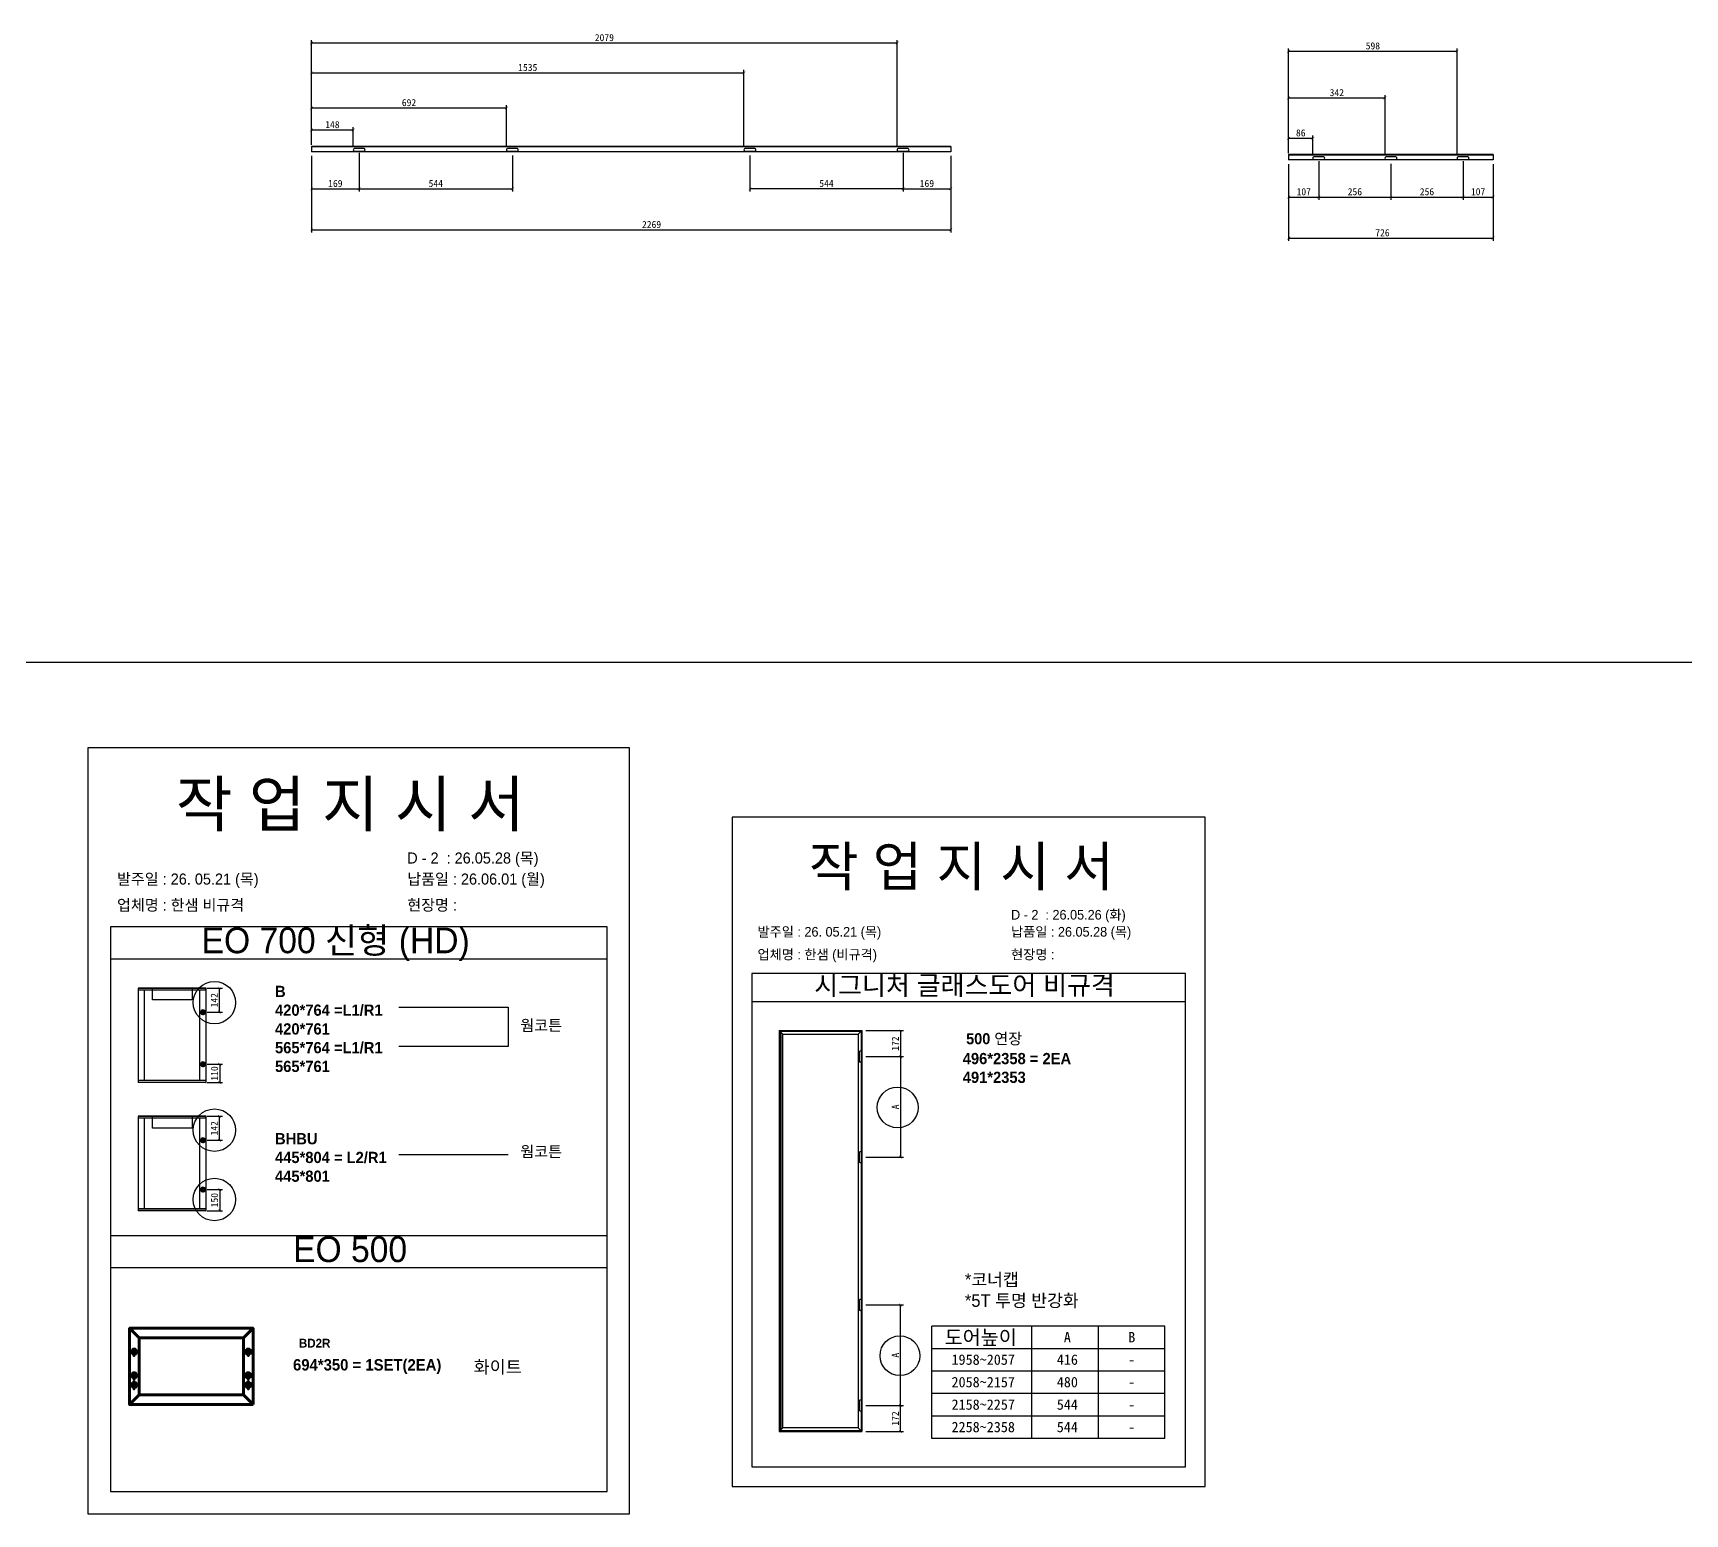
# Model space of a CAD drawing. Header units: millimetres. Extents: x -44117 to 256353, y -2095463 to 65325.
# Drawn here: x 112971 to 118836, y -961391 to -956133 of the extents above; entities that cross this region are included whole.
import ezdxf
from ezdxf.enums import TextEntityAlignment as Align

# ---------------------------------------------------------------- set-up
doc = ezdxf.new("R2010")
doc.units = ezdxf.units.MM
doc.header["$LTSCALE"] = 10
doc.layers.add('Layer1', color=7, linetype='Continuous', lineweight=70)
doc.styles.add('MtX_Gulim', font='')
doc.styles.get('MtX_Gulim').set_extended_font_data('Gulim', bold=True)
doc.dimstyles.new('ISO-25', dxfattribs={"dimtxt": 2.5, "dimasz": 2.5, "dimexe": 1, "dimexo": 1, "dimtad": 1, "dimtxsty": 'Standard', "dimblk": 'ARCHTICK', "dimcen": 2.5, "dimadec": 0, "dimazin": 0, "dimtfac": 1, "dimtmove": 0, "dimatfit": 3, "dimfxl": 0, "dimarcsym": 0})

# ---------------------------------------------------------------- blocks, each defined once
blk = doc.blocks.new('_ArchTick')
at = {"color": 0, "linetype": 'ByBlock', "const_width": 0.15}
blk.add_lwpolyline([(-0.5, -0.5), (0.5, 0.5)], dxfattribs=at)
blk = doc.blocks.new('*D6461')
at = {"color": 0, "lineweight": -2}
for p, q in [((113960, -956569.3), (113960, -956841.4)), ((116229, -956569.3), (116229, -956841.4)), ((113960, -956831.4), (116229, -956831.4))]:
    blk.add_line(p, q, dxfattribs=at)
at = {"layer": 'Defpoints', "color": 0}
for p in [(113960, -956554.3), (116229, -956554.3), (116229, -956831.4)]:
    blk.add_point(p, dxfattribs=at)
at = {"color": 0, "lineweight": -2, "xscale": 10, "yscale": 10, "zscale": 10, "rotation": 180}
blk.add_blockref('_ArchTick', (113960, -956831.4), dxfattribs=at)
at = {"color": 0, "lineweight": -2, "xscale": 10, "yscale": 10, "zscale": 10}
blk.add_blockref('_ArchTick', (116229, -956831.4), dxfattribs=at)
at = {"color": 0, "insert": (115167, -956812.7), "char_height": 25, "attachment_point": 5}
blk.add_mtext('2269', dxfattribs=at)
blk = doc.blocks.new('*D6462')
at = {"color": 0, "lineweight": -2}
for p, q in [((113960, -956569.3), (113960, -956695.9)), ((114129, -956557.9), (114129, -956695.9)), ((113960, -956685.9), (114129, -956685.9))]:
    blk.add_line(p, q, dxfattribs=at)
at = {"layer": 'Defpoints', "color": 0}
for p in [(114129, -956542.9), (113960, -956554.3), (114129, -956685.9)]:
    blk.add_point(p, dxfattribs=at)
at = {"color": 0, "lineweight": -2, "xscale": 10, "yscale": 10, "zscale": 10, "rotation": 180}
blk.add_blockref('_ArchTick', (113960, -956685.9), dxfattribs=at)
at = {"color": 0, "lineweight": -2, "xscale": 10, "yscale": 10, "zscale": 10}
blk.add_blockref('_ArchTick', (114129, -956685.9), dxfattribs=at)
at = {"color": 0, "insert": (114044.5, -956667.1), "char_height": 25, "attachment_point": 5}
blk.add_mtext('169', dxfattribs=at)
blk = doc.blocks.new('*D6463')
at = {"color": 0, "lineweight": -2}
for p, q in [((116060, -956557.9), (116060, -956695.9)), ((116229, -956569.3), (116229, -956695.9)), ((116060, -956685.9), (116229, -956685.9))]:
    blk.add_line(p, q, dxfattribs=at)
at = {"layer": 'Defpoints', "color": 0}
for p in [(116060, -956542.9), (116229, -956554.3), (116229, -956685.9)]:
    blk.add_point(p, dxfattribs=at)
at = {"color": 0, "lineweight": -2, "xscale": 10, "yscale": 10, "zscale": 10, "rotation": 180}
blk.add_blockref('_ArchTick', (116060, -956685.9), dxfattribs=at)
at = {"color": 0, "lineweight": -2, "xscale": 10, "yscale": 10, "zscale": 10}
blk.add_blockref('_ArchTick', (116229, -956685.9), dxfattribs=at)
at = {"color": 0, "insert": (116144.5, -956667.1), "char_height": 25, "attachment_point": 5}
blk.add_mtext('169', dxfattribs=at)
blk = doc.blocks.new('*D6464')
at = {"color": 0, "lineweight": -2}
for p, q in [((114129, -956567.9), (114129, -956695.9)), ((114673, -956567.9), (114673, -956695.9)), ((114129, -956685.9), (114673, -956685.9))]:
    blk.add_line(p, q, dxfattribs=at)
at = {"layer": 'Defpoints', "color": 0}
for p in [(114129, -956552.9), (114673, -956552.9), (114673, -956685.9)]:
    blk.add_point(p, dxfattribs=at)
at = {"color": 0, "lineweight": -2, "xscale": 10, "yscale": 10, "zscale": 10, "rotation": 180}
blk.add_blockref('_ArchTick', (114129, -956685.9), dxfattribs=at)
at = {"color": 0, "lineweight": -2, "xscale": 10, "yscale": 10, "zscale": 10}
blk.add_blockref('_ArchTick', (114673, -956685.9), dxfattribs=at)
at = {"color": 0, "insert": (114401, -956667.1), "char_height": 25, "attachment_point": 5}
blk.add_mtext('544', dxfattribs=at)
blk = doc.blocks.new('*D6465')
at = {"color": 0, "lineweight": -2}
for p, q in [((115516, -956567.9), (115516, -956695.9)), ((116060, -956567.9), (116060, -956695.9)), ((116060, -956685.9), (115516, -956685.9))]:
    blk.add_line(p, q, dxfattribs=at)
at = {"layer": 'Defpoints', "color": 0}
for p in [(115516, -956552.9), (116060, -956552.9), (115516, -956685.9)]:
    blk.add_point(p, dxfattribs=at)
at = {"color": 0, "lineweight": -2, "xscale": 10, "yscale": 10, "zscale": 10, "rotation": 180}
blk.add_blockref('_ArchTick', (115516, -956685.9), dxfattribs=at)
at = {"color": 0, "lineweight": -2, "xscale": 10, "yscale": 10, "zscale": 10}
blk.add_blockref('_ArchTick', (116060, -956685.9), dxfattribs=at)
at = {"color": 0, "insert": (115788, -956667.1), "char_height": 25, "attachment_point": 5}
blk.add_mtext('544', dxfattribs=at)
blk = doc.blocks.new('*D6466')
at = {"color": 0, "lineweight": -2}
for p, q in [((113960, -956521.7), (113960, -956467)), ((113960, -956477), (114108, -956477)), ((114108, -956532.9), (114108, -956467))]:
    blk.add_line(p, q, dxfattribs=at)
at = {"layer": 'Defpoints', "color": 0}
for p in [(114108, -956477), (113960, -956536.7), (114108, -956547.9)]:
    blk.add_point(p, dxfattribs=at)
at = {"color": 0, "lineweight": -2, "xscale": 10, "yscale": 10, "zscale": 10, "rotation": 180}
blk.add_blockref('_ArchTick', (113960, -956477), dxfattribs=at)
at = {"color": 0, "lineweight": -2, "xscale": 10, "yscale": 10, "zscale": 10}
blk.add_blockref('_ArchTick', (114108, -956477), dxfattribs=at)
at = {"color": 0, "insert": (114034, -956458.2), "char_height": 25, "attachment_point": 5}
blk.add_mtext('148', dxfattribs=at)
blk = doc.blocks.new('*D6467')
at = {"color": 0, "lineweight": -2}
for p, q in [((113960, -956521.7), (113960, -956388.8)), ((113960, -956398.8), (114652, -956398.8)), ((114652, -956532.9), (114652, -956388.8))]:
    blk.add_line(p, q, dxfattribs=at)
at = {"layer": 'Defpoints', "color": 0}
for p in [(114652, -956398.8), (113960, -956536.7), (114652, -956547.9)]:
    blk.add_point(p, dxfattribs=at)
at = {"color": 0, "lineweight": -2, "xscale": 10, "yscale": 10, "zscale": 10, "rotation": 180}
blk.add_blockref('_ArchTick', (113960, -956398.8), dxfattribs=at)
at = {"color": 0, "lineweight": -2, "xscale": 10, "yscale": 10, "zscale": 10}
blk.add_blockref('_ArchTick', (114652, -956398.8), dxfattribs=at)
at = {"color": 0, "insert": (114306, -956380), "char_height": 25, "attachment_point": 5}
blk.add_mtext('692', dxfattribs=at)
blk = doc.blocks.new('*D6468')
at = {"color": 0, "lineweight": -2}
for p, q in [((113960, -956529.8), (113960, -956264)), ((113960, -956274), (115495, -956274)), ((115495, -956532.9), (115495, -956264))]:
    blk.add_line(p, q, dxfattribs=at)
at = {"layer": 'Defpoints', "color": 0}
for p in [(115495, -956274), (113960, -956544.8), (115495, -956547.9)]:
    blk.add_point(p, dxfattribs=at)
at = {"color": 0, "lineweight": -2, "xscale": 10, "yscale": 10, "zscale": 10, "rotation": 180}
blk.add_blockref('_ArchTick', (113960, -956274), dxfattribs=at)
at = {"color": 0, "lineweight": -2, "xscale": 10, "yscale": 10, "zscale": 10}
blk.add_blockref('_ArchTick', (115495, -956274), dxfattribs=at)
at = {"color": 0, "insert": (114727.5, -956255.2), "char_height": 25, "attachment_point": 5}
blk.add_mtext('1535', dxfattribs=at)
blk = doc.blocks.new('*D6469')
at = {"color": 0, "lineweight": -2}
for p, q in [((113960, -956529.8), (113960, -956158)), ((113960, -956168), (116039, -956168)), ((116039, -956532.9), (116039, -956158))]:
    blk.add_line(p, q, dxfattribs=at)
at = {"layer": 'Defpoints', "color": 0}
for p in [(116039, -956168), (113960, -956544.8), (116039, -956547.9)]:
    blk.add_point(p, dxfattribs=at)
at = {"color": 0, "lineweight": -2, "xscale": 10, "yscale": 10, "zscale": 10, "rotation": 180}
blk.add_blockref('_ArchTick', (113960, -956168), dxfattribs=at)
at = {"color": 0, "lineweight": -2, "xscale": 10, "yscale": 10, "zscale": 10}
blk.add_blockref('_ArchTick', (116039, -956168), dxfattribs=at)
at = {"color": 0, "insert": (114999.5, -956149.3), "char_height": 25, "attachment_point": 5}
blk.add_mtext('2079', dxfattribs=at)
blk = doc.blocks.new('*D6470')
at = {"color": 0, "lineweight": -2}
for p, q in [((117428.8, -956598.7), (117428.8, -956870.8)), ((118154.8, -956598.7), (118154.8, -956870.8)), ((117428.8, -956860.8), (118154.8, -956860.8))]:
    blk.add_line(p, q, dxfattribs=at)
at = {"layer": 'Defpoints', "color": 0}
for p in [(117428.8, -956583.7), (118154.8, -956583.7), (118154.8, -956860.8)]:
    blk.add_point(p, dxfattribs=at)
at = {"color": 0, "lineweight": -2, "xscale": 10, "yscale": 10, "zscale": 10, "rotation": 180}
blk.add_blockref('_ArchTick', (117428.8, -956860.8), dxfattribs=at)
at = {"color": 0, "lineweight": -2, "xscale": 10, "yscale": 10, "zscale": 10}
blk.add_blockref('_ArchTick', (118154.8, -956860.8), dxfattribs=at)
at = {"color": 0, "insert": (117761.8, -956842.1), "char_height": 25, "attachment_point": 5}
blk.add_mtext('726', dxfattribs=at)
blk = doc.blocks.new('*D6471')
at = {"color": 0, "lineweight": -2}
for p, q in [((117428.8, -956598.7), (117428.8, -956725.3)), ((117535.8, -956587.3), (117535.8, -956725.3)), ((117428.8, -956715.3), (117535.8, -956715.3))]:
    blk.add_line(p, q, dxfattribs=at)
at = {"layer": 'Defpoints', "color": 0}
for p in [(117428.8, -956583.7), (117535.8, -956572.3), (117535.8, -956715.3)]:
    blk.add_point(p, dxfattribs=at)
at = {"color": 0, "lineweight": -2, "xscale": 10, "yscale": 10, "zscale": 10, "rotation": 180}
blk.add_blockref('_ArchTick', (117428.8, -956715.3), dxfattribs=at)
at = {"color": 0, "lineweight": -2, "xscale": 10, "yscale": 10, "zscale": 10}
blk.add_blockref('_ArchTick', (117535.8, -956715.3), dxfattribs=at)
at = {"color": 0, "insert": (117482.3, -956696.5), "char_height": 25, "attachment_point": 5}
blk.add_mtext('107', dxfattribs=at)
blk = doc.blocks.new('*D6472')
at = {"color": 0, "lineweight": -2}
for p, q in [((118047.8, -956587.3), (118047.8, -956725.3)), ((118154.8, -956598.7), (118154.8, -956725.3)), ((118047.8, -956715.3), (118154.8, -956715.3))]:
    blk.add_line(p, q, dxfattribs=at)
at = {"layer": 'Defpoints', "color": 0}
for p in [(118047.8, -956572.3), (118154.8, -956583.7), (118154.8, -956715.3)]:
    blk.add_point(p, dxfattribs=at)
at = {"color": 0, "lineweight": -2, "xscale": 10, "yscale": 10, "zscale": 10, "rotation": 180}
blk.add_blockref('_ArchTick', (118047.8, -956715.3), dxfattribs=at)
at = {"color": 0, "lineweight": -2, "xscale": 10, "yscale": 10, "zscale": 10}
blk.add_blockref('_ArchTick', (118154.8, -956715.3), dxfattribs=at)
at = {"color": 0, "insert": (118101.3, -956696.5), "char_height": 25, "attachment_point": 5}
blk.add_mtext('107', dxfattribs=at)
blk = doc.blocks.new('*D6473')
at = {"color": 0, "lineweight": -2}
for p, q in [((117428.8, -956551.1), (117428.8, -956496.3)), ((117428.8, -956506.3), (117514.8, -956506.3)), ((117514.8, -956562.3), (117514.8, -956496.3))]:
    blk.add_line(p, q, dxfattribs=at)
at = {"layer": 'Defpoints', "color": 0}
for p in [(117514.8, -956506.3), (117428.8, -956566.1), (117514.8, -956577.3)]:
    blk.add_point(p, dxfattribs=at)
at = {"color": 0, "lineweight": -2, "xscale": 10, "yscale": 10, "zscale": 10, "rotation": 180}
blk.add_blockref('_ArchTick', (117428.8, -956506.3), dxfattribs=at)
at = {"color": 0, "lineweight": -2, "xscale": 10, "yscale": 10, "zscale": 10}
blk.add_blockref('_ArchTick', (117514.8, -956506.3), dxfattribs=at)
at = {"color": 0, "insert": (117471.8, -956487.6), "char_height": 25, "attachment_point": 5}
blk.add_mtext('86', dxfattribs=at)
blk = doc.blocks.new('*D6474')
at = {"color": 0, "lineweight": -2}
for p, q in [((117428.8, -956559.2), (117428.8, -956187.4)), ((118026.8, -956562.3), (118026.8, -956187.4)), ((117428.8, -956197.4), (118026.8, -956197.4))]:
    blk.add_line(p, q, dxfattribs=at)
at = {"layer": 'Defpoints', "color": 0}
for p in [(118026.8, -956197.4), (117428.8, -956574.2), (118026.8, -956577.3)]:
    blk.add_point(p, dxfattribs=at)
at = {"color": 0, "lineweight": -2, "xscale": 10, "yscale": 10, "zscale": 10, "rotation": 180}
blk.add_blockref('_ArchTick', (117428.8, -956197.4), dxfattribs=at)
at = {"color": 0, "lineweight": -2, "xscale": 10, "yscale": 10, "zscale": 10}
blk.add_blockref('_ArchTick', (118026.8, -956197.4), dxfattribs=at)
at = {"color": 0, "insert": (117727.8, -956178.7), "char_height": 25, "attachment_point": 5}
blk.add_mtext('598', dxfattribs=at)
blk = doc.blocks.new('*D6475')
at = {"color": 0, "lineweight": -2}
for p, q in [((117428.8, -956559.2), (117428.8, -956353.4)), ((117428.8, -956363.4), (117770.8, -956363.4)), ((117770.8, -956562.3), (117770.8, -956353.4))]:
    blk.add_line(p, q, dxfattribs=at)
at = {"layer": 'Defpoints', "color": 0}
for p in [(117770.8, -956363.4), (117428.8, -956574.2), (117770.8, -956577.3)]:
    blk.add_point(p, dxfattribs=at)
at = {"color": 0, "lineweight": -2, "xscale": 10, "yscale": 10, "zscale": 10, "rotation": 180}
blk.add_blockref('_ArchTick', (117428.8, -956363.4), dxfattribs=at)
at = {"color": 0, "lineweight": -2, "xscale": 10, "yscale": 10, "zscale": 10}
blk.add_blockref('_ArchTick', (117770.8, -956363.4), dxfattribs=at)
at = {"color": 0, "insert": (117599.8, -956344.6), "char_height": 25, "attachment_point": 5}
blk.add_mtext('342', dxfattribs=at)
blk = doc.blocks.new('*D6476')
at = {"color": 0, "lineweight": -2}
for p, q in [((117535.8, -956597.3), (117535.8, -956725.3)), ((117791.8, -956597.3), (117791.8, -956725.3)), ((117535.8, -956715.3), (117791.8, -956715.3))]:
    blk.add_line(p, q, dxfattribs=at)
at = {"layer": 'Defpoints', "color": 0}
for p in [(117535.8, -956582.3), (117791.8, -956582.3), (117791.8, -956715.3)]:
    blk.add_point(p, dxfattribs=at)
at = {"color": 0, "lineweight": -2, "xscale": 10, "yscale": 10, "zscale": 10, "rotation": 180}
blk.add_blockref('_ArchTick', (117535.8, -956715.3), dxfattribs=at)
at = {"color": 0, "lineweight": -2, "xscale": 10, "yscale": 10, "zscale": 10}
blk.add_blockref('_ArchTick', (117791.8, -956715.3), dxfattribs=at)
at = {"color": 0, "insert": (117663.8, -956696.5), "char_height": 25, "attachment_point": 5}
blk.add_mtext('256', dxfattribs=at)
blk = doc.blocks.new('*D6477')
at = {"color": 0, "lineweight": -2}
for p, q in [((117791.8, -956597.3), (117791.8, -956725.3)), ((118047.8, -956597.3), (118047.8, -956725.3)), ((117791.8, -956715.3), (118047.8, -956715.3))]:
    blk.add_line(p, q, dxfattribs=at)
at = {"layer": 'Defpoints', "color": 0}
for p in [(117791.8, -956582.3), (118047.8, -956582.3), (118047.8, -956715.3)]:
    blk.add_point(p, dxfattribs=at)
at = {"color": 0, "lineweight": -2, "xscale": 10, "yscale": 10, "zscale": 10, "rotation": 180}
blk.add_blockref('_ArchTick', (117791.8, -956715.3), dxfattribs=at)
at = {"color": 0, "lineweight": -2, "xscale": 10, "yscale": 10, "zscale": 10}
blk.add_blockref('_ArchTick', (118047.8, -956715.3), dxfattribs=at)
at = {"color": 0, "insert": (117919.8, -956696.5), "char_height": 25, "attachment_point": 5}
blk.add_mtext('256', dxfattribs=at)
blk = doc.blocks.new('*D6541')
at = {"color": 0, "lineweight": -2}
for p, q in [((113590, -959524.3), (113643.4, -959524.3)), ((113633.4, -959609.4), (113633.4, -959524.3)), ((113590, -959609.4), (113643.4, -959609.4))]:
    blk.add_line(p, q, dxfattribs=at)
at = {"layer": 'Defpoints', "color": 0}
for p in [(113575, -959524.3), (113633.4, -959524.3), (113575, -959609.4)]:
    blk.add_point(p, dxfattribs=at)
at = {"color": 0, "lineweight": -2, "xscale": 10, "yscale": 10, "zscale": 10}
for p, rotation in [((113633.4, -959524.3), 90), ((113633.4, -959609.4), 270)]:
    blk.add_blockref('_ArchTick', p, dxfattribs=dict(at, rotation=rotation))
at = {"color": 0, "insert": (113614.6, -959566.9), "char_height": 25, "attachment_point": 5, "rotation": 90}
blk.add_mtext('142', dxfattribs=at)
blk = doc.blocks.new('*D6542')
at = {"color": 0, "lineweight": -2}
for p, q in [((113590, -959794.1), (113644.3, -959794.1)), ((113634.3, -959794.1), (113634.3, -959859.6)), ((113590, -959859.6), (113644.3, -959859.6))]:
    blk.add_line(p, q, dxfattribs=at)
at = {"layer": 'Defpoints', "color": 0}
for p in [(113575, -959794.1), (113575, -959859.6), (113634.3, -959859.6)]:
    blk.add_point(p, dxfattribs=at)
at = {"color": 0, "lineweight": -2, "xscale": 10, "yscale": 10, "zscale": 10}
for p, rotation in [((113634.3, -959794.1), 90), ((113634.3, -959859.6), 270)]:
    blk.add_blockref('_ArchTick', p, dxfattribs=dict(at, rotation=rotation))
at = {"color": 0, "insert": (113615.6, -959826.9), "char_height": 25, "attachment_point": 5, "rotation": 90}
blk.add_mtext('110', dxfattribs=at)
blk = doc.blocks.new('*D6543')
at = {"color": 0, "lineweight": -2}
for p, q in [((113590, -959979), (113643.4, -959979)), ((113633.4, -960064.2), (113633.4, -959979)), ((113590, -960064.2), (113643.4, -960064.2))]:
    blk.add_line(p, q, dxfattribs=at)
at = {"layer": 'Defpoints', "color": 0}
for p in [(113575, -959979), (113633.4, -959979), (113575, -960064.2)]:
    blk.add_point(p, dxfattribs=at)
at = {"color": 0, "lineweight": -2, "xscale": 10, "yscale": 10, "zscale": 10}
for p, rotation in [((113633.4, -959979), 90), ((113633.4, -960064.2), 270)]:
    blk.add_blockref('_ArchTick', p, dxfattribs=dict(at, rotation=rotation))
at = {"color": 0, "insert": (113614.6, -960021.6), "char_height": 25, "attachment_point": 5, "rotation": 90}
blk.add_mtext('142', dxfattribs=at)
blk = doc.blocks.new('*D6544')
at = {"color": 0, "lineweight": -2}
for p, q in [((113590, -960239.3), (113644.3, -960239.3)), ((113634.3, -960239.3), (113634.3, -960314.4)), ((113590, -960314.4), (113644.3, -960314.4))]:
    blk.add_line(p, q, dxfattribs=at)
at = {"layer": 'Defpoints', "color": 0}
for p in [(113575, -960239.3), (113575, -960314.4), (113634.3, -960314.4)]:
    blk.add_point(p, dxfattribs=at)
at = {"color": 0, "lineweight": -2, "xscale": 10, "yscale": 10, "zscale": 10}
for p, rotation in [((113634.3, -960239.3), 90), ((113634.3, -960314.4), 270)]:
    blk.add_blockref('_ArchTick', p, dxfattribs=dict(at, rotation=rotation))
at = {"color": 0, "insert": (113615.6, -960276.8), "char_height": 25, "attachment_point": 5, "rotation": 90}
blk.add_mtext('150', dxfattribs=at)
blk = doc.blocks.new('*D6545')
at = {"color": 0, "lineweight": -2}
for p, q in [((115928, -959767.2), (116061.1, -959767.2)), ((116051.1, -959767.2), (116051.1, -960124.1)), ((115928, -960124.1), (116061.1, -960124.1))]:
    blk.add_line(p, q, dxfattribs=at)
at = {"layer": 'Defpoints', "color": 0}
for p in [(115913, -959767.2), (115913, -960124.1), (116051.1, -960124.1)]:
    blk.add_point(p, dxfattribs=at)
at = {"color": 0, "lineweight": -2, "xscale": 10, "yscale": 10, "zscale": 10}
for p, rotation in [((116051.1, -959767.2), 90), ((116051.1, -960124.1), 270)]:
    blk.add_blockref('_ArchTick', p, dxfattribs=dict(at, rotation=rotation))
at = {"color": 0, "insert": (116032.4, -959945.6), "char_height": 25, "attachment_point": 5, "rotation": 90}
blk.add_mtext('A', dxfattribs=at)
blk = doc.blocks.new('*D6546')
at = {"color": 0, "lineweight": -2}
for p, q in [((115928, -959674.7), (116061.1, -959674.7)), ((116051.1, -959674.7), (116051.1, -959767.2)), ((115928, -959767.2), (116061.1, -959767.2))]:
    blk.add_line(p, q, dxfattribs=at)
at = {"layer": 'Defpoints', "color": 0}
for p in [(115913, -959674.7), (115913, -959767.2), (116051.1, -959767.2)]:
    blk.add_point(p, dxfattribs=at)
at = {"color": 0, "lineweight": -2, "xscale": 10, "yscale": 10, "zscale": 10}
for p, rotation in [((116051.1, -959674.7), 90), ((116051.1, -959767.2), 270)]:
    blk.add_blockref('_ArchTick', p, dxfattribs=dict(at, rotation=rotation))
at = {"color": 0, "insert": (116032.4, -959721), "char_height": 25, "attachment_point": 5, "rotation": 90}
blk.add_mtext('172', dxfattribs=at)
blk = doc.blocks.new('*D6547')
at = {"color": 0, "lineweight": -2}
for p, q in [((115928, -960648.9), (116061.1, -960648.9)), ((116051.1, -961005.7), (116051.1, -960648.9)), ((115928, -961005.7), (116061.1, -961005.7))]:
    blk.add_line(p, q, dxfattribs=at)
at = {"layer": 'Defpoints', "color": 0}
for p in [(115913, -960648.9), (116051.1, -960648.9), (115913, -961005.7)]:
    blk.add_point(p, dxfattribs=at)
at = {"color": 0, "lineweight": -2, "xscale": 10, "yscale": 10, "zscale": 10}
for p, rotation in [((116051.1, -960648.9), 90), ((116051.1, -961005.7), 270)]:
    blk.add_blockref('_ArchTick', p, dxfattribs=dict(at, rotation=rotation))
at = {"color": 0, "insert": (116032.4, -960827.3), "char_height": 25, "attachment_point": 5, "rotation": 90}
blk.add_mtext('A', dxfattribs=at)
blk = doc.blocks.new('*D6548')
at = {"color": 0, "lineweight": -2}
for p, q in [((115928, -961005.7), (116061.1, -961005.7)), ((116051.1, -961098.2), (116051.1, -961005.7)), ((115928, -961098.2), (116061.1, -961098.2))]:
    blk.add_line(p, q, dxfattribs=at)
at = {"layer": 'Defpoints', "color": 0}
for p in [(115913, -961005.7), (116051.1, -961005.7), (115913, -961098.2)]:
    blk.add_point(p, dxfattribs=at)
at = {"color": 0, "lineweight": -2, "xscale": 10, "yscale": 10, "zscale": 10}
for p, rotation in [((116051.1, -961005.7), 90), ((116051.1, -961098.2), 270)]:
    blk.add_blockref('_ArchTick', p, dxfattribs=dict(at, rotation=rotation))
at = {"color": 0, "insert": (116032.4, -961052), "char_height": 25, "attachment_point": 5, "rotation": 90}
blk.add_mtext('172', dxfattribs=at)

msp = doc.modelspace()

# ---------------------------------------------------------------- linework, layer by layer
at = {"linetype": 'Continuous'}
for p, q in [((116229.04849, -956535.31007), (113960.0437, -956535.31007)), ((116229.04849, -956536.71007), (113960.0437, -956536.71007)), ((116229.04849, -956554.31007), (113960.0437, -956554.31007)), ((118154.7705, -956564.6788), (117428.7657, -956564.6788)), ((118154.7705, -956566.0788), (117428.7657, -956566.0788)), ((118154.7705, -956583.6788), (117428.7657, -956583.6788)), ((115632.87882, -961085.74218), (115632.87882, -959687.17337)), ((115632.87882, -959687.17337), (115900.52238, -959687.17337)), ((115900.52238, -959687.17337), (115900.52238, -961085.74218)), ((115900.52238, -961085.74218), (115632.87882, -961085.74218))]:
    msp.add_line(p, q, dxfattribs=at)
for p, q in [((113960.0437, -956535.31007), (113960.0437, -956554.31007)), ((116229.04849, -956535.31007), (116229.04849, -956554.31007)), ((117428.7657, -956564.6788), (117428.7657, -956583.6788)), ((118154.7705, -956564.6788), (118154.7705, -956583.6788)), ((115009.02604, -959306.58069), (113246.10243, -959306.58069)), ((115009.02604, -959421.05625), (113246.10243, -959421.05625)), ((117062.88983, -959472.38627), (115522.88983, -959472.38627)), ((113343.98097, -959524.5159), (113343.98097, -959859.38073)), ((113585.41871, -959524.94953), (113343.98097, -959524.94953)), ((113585.41871, -959531.50229), (113343.98097, -959531.50229)), ((113585.1778, -959524.27499), (113344.22188, -959524.27499)), ((113365.42196, -959531.02047), (113365.42196, -959852.39435)), ((113563.73682, -959852.39435), (113563.73682, -959531.50229)), ((113584.21416, -959531.50229), (113584.21416, -959524.27499)), ((113585.41871, -959859.38073), (113585.41871, -959524.5159)), ((117062.88983, -959572.38627), (115522.88983, -959572.38627)), ((115620.41503, -959674.70958), (115620.41503, -961098.20597)), ((115620.41503, -959674.70958), (115912.98618, -959674.70958)), ((115620.41503, -959674.70958), (115632.87882, -959687.17337)), ((115620.41503, -959674.70958), (115626.31893, -959674.70958)), ((115626.31893, -959674.70958), (115626.31893, -961098.20597)), ((115900.52238, -959687.17337), (115912.98618, -959674.70958)), ((115912.98618, -959674.70958), (115912.98618, -961098.20597)), ((113585.41871, -959852.39435), (113343.98097, -959852.39435)), ((113585.41871, -959858.9471), (113343.98097, -959858.9471)), ((113585.1778, -959859.62165), (113344.22188, -959859.62165)), ((113345.18552, -959859.62165), (113345.18552, -959852.39435)), ((113584.21416, -959852.39435), (113584.21416, -959859.62165)), ((113343.98097, -959979.24762), (113343.98097, -960314.11246)), ((113585.41871, -959979.68126), (113343.98097, -959979.68126)), ((113585.41871, -959986.23401), (113343.98097, -959986.23401)), ((113585.1778, -959979.00671), (113344.22188, -959979.00671)), ((113365.42196, -959985.75219), (113365.42196, -960307.12608)), ((113563.73682, -960307.12608), (113563.73682, -959986.23401)), ((113584.21416, -959986.23401), (113584.21416, -959979.00671)), ((113585.41871, -960314.11246), (113585.41871, -959979.24762)), ((113585.41871, -960307.12608), (113343.98097, -960307.12608)), ((113585.41871, -960313.67883), (113343.98097, -960313.67883)), ((113585.1778, -960314.35338), (113344.22188, -960314.35338)), ((113345.18552, -960314.35338), (113345.18552, -960307.12608)), ((113584.21416, -960307.12608), (113584.21416, -960314.35338)), ((115009.02604, -960403.13377), (113246.10243, -960403.13377)), ((115009.02604, -960517.60933), (113246.10243, -960517.60933)), ((116162.16553, -961123.19817), (116162.16553, -960724.42301)), ((116988.97815, -960724.42301), (116162.16553, -960724.42301)), ((116517.30999, -961123.19817), (116517.30999, -960724.42301)), ((116753.14407, -961123.19817), (116753.14407, -960724.42301)), ((116988.97815, -961123.19817), (116988.97815, -960724.42301)), ((116988.97815, -960804.17804), (116162.16553, -960804.17804)), ((116988.97815, -960883.93307), (116162.16553, -960883.93307)), ((116988.97815, -960963.68811), (116162.16553, -960963.68811)), ((116988.97815, -961043.44314), (116162.16553, -961043.44314)), ((115632.87882, -961085.74218), (115620.41503, -961098.20597)), ((115620.41503, -961098.20597), (115912.98618, -961098.20597)), ((115900.52238, -961085.74218), (115912.98618, -961098.20597)), ((116988.97815, -961123.19817), (116162.16553, -961123.19817))]:
    msp.add_line(p, q)
at = {"color": 1}
for p, q in [((104302.82932, -958366.99369), (196571.97618, -958366.99369)), ((104302.82932, -958366.99369), (196571.97618, -958366.99369)), ((104302.82932, -958366.99369), (196571.97618, -958366.99369)), ((104302.82932, -958366.99369), (196571.97618, -958366.99369)), ((104302.82932, -958366.99369), (196571.97618, -958366.99369)), ((104302.82932, -958366.99369), (196571.97618, -958366.99369)), ((104302.82932, -958366.99369), (196571.97618, -958366.99369)), ((104302.82932, -958366.99369), (196571.97618, -958366.99369)), ((104302.82932, -958366.99369), (196571.97618, -958366.99369)), ((104302.82932, -958366.99369), (196571.97618, -958366.99369)), ((106514.67745, -958366.99369), (198783.82431, -958366.99369)), ((106514.67745, -958366.99369), (198783.82431, -958366.99369)), ((106514.67745, -958366.99369), (198783.82431, -958366.99369)), ((106514.67745, -958366.99369), (198783.82431, -958366.99369)), ((106514.67745, -958366.99369), (198783.82431, -958366.99369)), ((106514.67745, -958366.99369), (198783.82431, -958366.99369)), ((106514.67745, -958366.99369), (198783.82431, -958366.99369)), ((106514.67745, -958366.99369), (198783.82431, -958366.99369)), ((106514.67745, -958366.99369), (198783.82431, -958366.99369)), ((106514.67745, -958366.99369), (198783.82431, -958366.99369))]:
    msp.add_line(p, q, dxfattribs=at)
at = {"color": 2, "linetype": 'Continuous'}
for points in [[(114108.0439, -956547.91007), (114108.0439, -956547.91007, 0.4142135624), (114113.0439, -956552.91007), (114145.0439, -956552.91007, 0.4142135624), (114150.0439, -956547.91007), (114150.0439, -956547.91007, 0.4142135624), (114145.0439, -956542.91007), (114113.0439, -956542.91007, 0.4142135624)], [(114652.0439, -956547.91007), (114652.0439, -956547.91007, 0.4142135624), (114657.0439, -956552.91007), (114689.0439, -956552.91007, 0.4142135624), (114694.0439, -956547.91007), (114694.0439, -956547.91007, 0.4142135624), (114689.0439, -956542.91007), (114657.0439, -956542.91007, 0.4142135624)], [(115495.0439, -956547.91007), (115495.0439, -956547.91007, 0.4142135624), (115500.0439, -956552.91007), (115532.0439, -956552.91007, 0.4142135624), (115537.0439, -956547.91007), (115537.0439, -956547.91007, 0.4142135624), (115532.0439, -956542.91007), (115500.0439, -956542.91007, 0.4142135624)], [(116039.0439, -956547.91007), (116039.0439, -956547.91007, 0.4142135624), (116044.0439, -956552.91007), (116076.0439, -956552.91007, 0.4142135624), (116081.0439, -956547.91007), (116081.0439, -956547.91007, 0.4142135624), (116076.0439, -956542.91007), (116044.0439, -956542.91007, 0.4142135624)], [(117514.7659, -956577.2788), (117514.7659, -956577.2788, 0.4142135624), (117519.7659, -956582.2788), (117551.7659, -956582.2788, 0.4142135624), (117556.7659, -956577.2788), (117556.7659, -956577.2788, 0.4142135624), (117551.7659, -956572.2788), (117519.7659, -956572.2788, 0.4142135624)], [(117770.7659, -956577.2788), (117770.7659, -956577.2788, 0.4142135624), (117775.7659, -956582.2788), (117807.7659, -956582.2788, 0.4142135624), (117812.7659, -956577.2788), (117812.7659, -956577.2788, 0.4142135624), (117807.7659, -956572.2788), (117775.7659, -956572.2788, 0.4142135624)], [(118026.7659, -956577.2788), (118026.7659, -956577.2788, 0.4142135624), (118031.7659, -956582.2788), (118063.7659, -956582.2788, 0.4142135624), (118068.7659, -956577.2788), (118068.7659, -956577.2788, 0.4142135624), (118063.7659, -956572.2788), (118031.7659, -956572.2788, 0.4142135624)]]:
    msp.add_lwpolyline(points, format="xyb", close=True, dxfattribs=at)
for points in [[(113165.96954, -961390.98633), (115089.15893, -961390.98633), (115089.15893, -958671.04705), (113165.96954, -958671.04705)], [(115452.88983, -961293.21655), (117132.88983, -961293.21655), (117132.88983, -958917.21655), (115452.88983, -958917.21655)], [(115622.383, -959676.67755), (115911.01821, -959676.67755), (115911.01821, -961096.238), (115622.383, -961096.238)]]:
    msp.add_lwpolyline(points, close=True)
for points in [[(113246.10243, -959306.58069), (113246.10243, -961310.85344), (115009.02604, -961310.85344), (115009.02604, -959306.58069)], [(115522.88983, -959472.38627), (115522.88983, -961223.21655), (117062.88983, -961223.21655), (117062.88983, -959472.38627)], [(113536.14195, -959524.27499), (113536.14195, -959565.88197), (113395.30707, -959565.88197), (113395.30707, -959524.27499)], [(114270.13055, -959591.47053), (114657.51612, -959591.47053), (114657.51612, -959730.95471), (114270.13055, -959730.95471)], [(113536.14195, -959979.00671), (113536.14195, -960020.6137), (113395.30707, -960020.6137), (113395.30707, -959979.00671)], [(114270.13055, -960114.41201), (114657.51612, -960114.41201)]]:
    msp.add_lwpolyline(points)
at = {"linetype": 'Continuous'}
for points in [[(115908.38376, -959786.53418), (115908.38376, -959786.53418, 0.4142135624), (115912.98618, -959781.93177), (115912.98618, -959752.47632, 0.4142135624), (115908.38376, -959747.87391), (115908.38376, -959747.87391, 0.4142135624), (115903.78135, -959752.47632), (115903.78135, -959781.93177, 0.4142135624)], [(115908.38376, -960143.39227), (115908.38376, -960143.39227, 0.4142135624), (115912.98618, -960138.78985), (115912.98618, -960109.3344, 0.4142135624), (115908.38376, -960104.73199), (115908.38376, -960104.73199, 0.4142135624), (115903.78135, -960109.3344), (115903.78135, -960138.78985, 0.4142135624)], [(115908.38376, -960668.18356), (115908.38376, -960668.18356, 0.4142135624), (115912.98618, -960663.58115), (115912.98618, -960634.1257, 0.4142135624), (115908.38376, -960629.52329), (115908.38376, -960629.52329, 0.4142135624), (115903.78135, -960634.1257), (115903.78135, -960663.58115, 0.4142135624)], [(115908.38376, -961025.04164), (115908.38376, -961025.04164, 0.4142135624), (115912.98618, -961020.43923), (115912.98618, -960990.98378, 0.4142135624), (115908.38376, -960986.38137), (115908.38376, -960986.38137, 0.4142135624), (115903.78135, -960990.98378), (115903.78135, -961020.43923, 0.4142135624)]]:
    msp.add_lwpolyline(points, format="xyb", close=True, dxfattribs=at)
at = {"color": 1}
for centre, radius in [((113615.13002, -959575.48983), 75.33397), ((116040.63261, -959947.77865), 72.59818), ((113615.13002, -960028.44526), 75.33397), ((113615.13002, -960274.58911), 75.33397), ((116048.69907, -960829.03991), 70.58157)]:
    msp.add_circle(centre, radius, dxfattribs=at)
for centre, start, end in [((113585.1778, -959524.5159), 0, 90), ((113344.22188, -959859.38074), 180, 270), ((113585.1778, -959859.38074), 270, 0), ((113585.1778, -959979.24762), 0, 90), ((113344.22188, -960314.11247), 180, 270), ((113585.1778, -960314.11247), 270, 0)]:
    msp.add_arc(centre, 0.24091, start, end)
at = {"layer": 'Layer1'}
for p, q in [((113574.99923, -959600.55166), (113574.99923, -959618.30968)), ((113574.99923, -959802.99003), (113574.99923, -959785.23201)), ((113574.99923, -960055.28339), (113574.99923, -960073.04141)), ((113574.99923, -960248.20588), (113574.99923, -960230.44786)), ((113347.98833, -960765.49221), (113314.13805, -960731.64193)), ((113752.56588, -960731.64193), (113718.7156, -960765.49221)), ((113718.7156, -960765.49221), (113752.56588, -960731.64193)), ((113315.97377, -960815.14576), (113344.11426, -960815.14576)), ((113721.33056, -960815.14576), (113749.47106, -960815.14576)), ((113315.97377, -960898.9037), (113344.11426, -960898.9037)), ((113315.97377, -960932.88097), (113344.11426, -960932.88097)), ((113721.33056, -960898.9037), (113749.47106, -960898.9037)), ((113721.33056, -960932.88097), (113749.47106, -960932.88097)), ((113347.98833, -960968.59389), (113314.13805, -961002.44417)), ((113752.56588, -961002.44417), (113718.7156, -960968.59389))]:
    msp.add_line(p, q, dxfattribs=at)
for points in [[(113583.87823, -959609.43067), (113566.12022, -959609.43067)], [(113583.87823, -959794.11102), (113566.12022, -959794.11102)], [(113583.87823, -960064.1624), (113566.12022, -960064.1624)], [(113583.87823, -960239.32687), (113566.12022, -960239.32687)], [(113752.56588, -961002.44417), (113752.56588, -960731.64193), (113314.13805, -960731.64193), (113314.13805, -961002.44417)], [(113718.7156, -960968.59389), (113718.7156, -960765.49221), (113347.98833, -960765.49221), (113347.98833, -960968.59389)], [(113330.04401, -960801.07552), (113330.04401, -960829.21601)], [(113735.40081, -960801.07552), (113735.40081, -960829.21601)], [(113330.04401, -960884.83345), (113330.04401, -960912.97395)], [(113330.04401, -960918.81072), (113330.04401, -960946.95122)], [(113735.40081, -960884.83345), (113735.40081, -960912.97395)], [(113735.40081, -960918.81072), (113735.40081, -960946.95122)]]:
    msp.add_lwpolyline(points, close=True, dxfattribs=at)
for centre, radius in [((113574.99923, -959609.43067), 5.91934), ((113574.99923, -959794.11102), 5.91934), ((113574.99923, -960064.1624), 5.91934), ((113574.99923, -960239.32687), 5.91934), ((113330.04401, -960815.14576), 9.38017), ((113735.40081, -960815.14576), 9.38017), ((113330.04401, -960898.9037), 9.38017), ((113330.04401, -960932.88097), 9.38017), ((113735.40081, -960898.9037), 9.38017), ((113735.40081, -960932.88097), 9.38017)]:
    msp.add_circle(centre, radius, dxfattribs=at)

# ---------------------------------------------------------------- texts
at = {"linetype": 'Continuous', "style": 'MtX_Gulim'}
for s, height, p in [('웜코튼', 39.271262, (114701.17425, -959675.94529)), ('500 연장', 39.271262, (116283.83574, -959723.26578)), ('웜코튼', 39.271262, (114701.17425, -960124.18085)), ('도어높이', 51.111877, (116207.35988, -960789.5981)), ('BD2R', 31.421769, (113915.05964, -960800.32615))]:
    msp.add_text(s, height=height, dxfattribs=at).set_placement(p)
for s, height, p in [('A', 36.77626, (116643.13858, -960781.62533)), ('B', 36.77626, (116871.77552, -960781.62533)), ('1958~2057', 36.776263, (116344.47173, -960861.38037)), ('416', 36.776263, (116643.13858, -960861.38037)), ('-', 36.77626, (116871.77552, -960861.38037)), ('2058~2157', 36.776263, (116344.47173, -960941.1354)), ('480', 36.776263, (116643.13858, -960941.1354)), ('-', 36.77626, (116871.77552, -960941.1354)), ('2158~2257', 36.776263, (116344.47173, -961020.89043)), ('544', 36.776263, (116643.13858, -961020.89043)), ('-', 36.77626, (116871.77552, -961020.89043)), ('2258~2358', 36.776263, (116344.47173, -961100.64547)), ('544', 36.776263, (116643.13858, -961100.64547)), ('-', 36.77626, (116871.77552, -961100.64547))]:
    msp.add_text(s, height=height).set_placement(p, align=Align.CENTER)
at = {"attachment_point": 1}
for s, width, gutter_width, heights, insert, char_height in [('{\\fGulim|b0|i0|c129|p50;작 업 지 시 서}', 3786.0728481, 14.30944, [-178.40505], (113478.26642, -958790.28767), 160.2657825), ('{\\fGulim|b0|i0|c129|p50;작 업 지 시 서}', 3307.3198183, 12.5, [-155.84554], (115725.69644, -959021.37906), 140), ('\\pt11;{\\fGulim|b0|i0|c129|p50;발주일 : 26. 05.21 (목)}', 3786.0728481, 14.30944, [39.49878], (113269.42353, -959117.03139), 39.2651167), ('{\\fGulim|b0|i0|c129|p50;납품일 : 26.06.01 (월)}', 3786.0728481, 14.30944, [40.16974], (114299.67836, -959117.03139), 39.2651167), ('{\\fGulim|b0|i0|c129|p50;업체명 : 한샘 비규격}', 3786.0728481, 14.30944, [41.34032], (113269.42353, -959209.363), 39.2651167), ('{\\fGulim|b0|i0|c129|p50;현장명 :}', 3786.0728481, 14.30944, [45.21037], (114299.67836, -959209.363), 39.2651167), ('{\\fGulim|b0|i0|c129|p50;EO 700 신형 (HD)}', 2155.3243433, 8.14604, [-114.80382], (113569.66612, -959308.8746), 91.2356303), ('{\\fGulim|b0|i0|c129|p50;\\C1;D - 2  : 26.05.26 (화)}', 3307.3198183, 12.5, [35.09023], (116443.23994, -959246.34006), 34.3), ('\\pt11;{\\fGulim|b0|i0|c129|p50;발주일 : 26. 05.21 (목)}', 3307.3198183, 12.5, [34.50412], (115543.26196, -959306.80568), 34.3), ('{\\fGulim|b0|i0|c129|p50;납품일 : 26.05.28 (목)}', 3307.3198183, 12.5, [35.09023], (116443.23994, -959306.80568), 34.3), ('{\\fGulim|b0|i0|c129|p50;업체명 : 한샘 (비규격)}', 3307.3198183, 12.5, [36.11279], (115543.26196, -959387.46186), 34.3), ('{\\fGulim|b0|i0|c129|p50;현장명 : }', 3307.3198183, 12.5, [-38.2735], (116443.23994, -959387.46186), 34.3), ('{\\fGulim|b0|i0|c129|p50;시그니처 글래스도어 비규격}', 1597.0710432, 6.03612, [-75.34624], (115744.6119, -959480.16849), 67.6045736), ('{\\f굴림|b1|i0|c129|p50;B\\P420*764 =L1/R1\\P\\C1;420*761\\P\\C256;565*764 =L1/R1\\P\\C1;565*761}', 12072.7918459, 155.2668, [-314.70573], (113830.34572, -959515.66795), 39.9257485), ('{\\f굴림|b1|i0|c129|p50;496*2358 = 2EA\\P\\C1;491*2353}', 12072.7918459, 155.2668, [-107.68333], (116271.76327, -959754.10266), 39.9257485), ('{\\f굴림|b1|i0|c129|p50;BHBU\\P445*804 = L2/R1\\P\\C1;445*801}', 12072.7918459, 155.2668, [-177.87027], (113830.34572, -960038.60943), 39.9257485), ('{\\fGulim|b0|i0|c129|p50;EO 500}', 2155.3243433, 8.14604, [-93.54386], (113894.47449, -960405.42768), 91.2356303), ('{\\fGulim|b0|i0|c129|p50;*코너캡\\P*5T 투명 반강화}', 1055.7982644, 3.99038, [-126.38025], (116279.49504, -960536.43971), 44.6923083), ('{\\f굴림|b1|i0|c129|p50;694*350 = 1SET(2EA)}', 12198.822037, 156.88766, [-50.5349], (113894.23648, -960841.28462), 40.342541), ('{\\f굴림|b1|i0|c129|p50;화이트}', 13746.5878503, 176.7933, [-50.51237], (114535.36264, -960846.48291), 45.4611341)]:
    msp.add_mtext_dynamic_manual_height_columns(s, width=width, gutter_width=gutter_width, heights=heights, dxfattribs=dict(at, insert=insert, char_height=char_height))
at = {"color": 1, "insert": (114299.67836, -959042.3561), "char_height": 39.2651167, "attachment_point": 1}
msp.add_mtext_dynamic_manual_height_columns('{\\fGulim|b0|i0|c129|p50;D - 2  : 26.05.28 (목)}', width=3786.0728481, gutter_width=14.30944, heights=[40.16974], dxfattribs=at)

# ---------------------------------------------------------------- dimensions: what is measured, and where the dimension line sits
for base, p1, p2, picture, middle in [((116039.0439, -956168.04867), (113960.0437, -956544.81007), (116039.0439, -956547.91007), '*D6469', (114999.5438, -956149.29867)), ((118026.7659, -956197.41741), (117428.7657, -956574.1788), (118026.7659, -956577.2788), '*D6474', (117727.7658, -956178.66741)), ((115495.0439, -956273.98411), (113960.0437, -956544.81007), (115495.0439, -956547.91007), '*D6468', (114727.5438, -956255.23411)), ((114652.0439, -956398.78118), (113960.0437, -956536.71007), (114652.0439, -956547.91007), '*D6467', (114306.0438, -956380.03118)), ((117770.7659, -956363.39657), (117428.7657, -956574.1788), (117770.7659, -956577.2788), '*D6475', (117599.7658, -956344.64657)), ((114108.0439, -956476.97736), (113960.0437, -956536.71007), (114108.0439, -956547.91007), '*D6466', (114034.0438, -956458.22736)), ((117514.7659, -956506.3461), (117428.7657, -956566.0788), (117514.7659, -956577.2788), '*D6473', (117471.7658, -956487.5961)), ((114129.0439, -956685.89965), (113960.0437, -956554.31007), (114129.0439, -956542.91007), '*D6462', (114044.5438, -956667.14965)), ((116229.04849, -956685.89965), (116060.0439, -956542.91007), (116229.04849, -956554.31007), '*D6463', (116144.5462, -956667.14965)), ((114673.0439, -956685.89965), (114129.0439, -956552.91007), (114673.0439, -956552.91007), '*D6464', (114401.0439, -956667.14965)), ((115516.0439, -956685.89965), (116060.0439, -956552.91007), (115516.0439, -956552.91007), '*D6465', (115788.0439, -956667.14965)), ((117535.7659, -956715.26839), (117428.7657, -956583.6788), (117535.7659, -956572.2788), '*D6471', (117482.2658, -956696.51839)), ((117791.7659, -956715.26839), (117535.7659, -956582.2788), (117791.7659, -956582.2788), '*D6476', (117663.7659, -956696.51839)), ((118047.7659, -956715.26839), (117791.7659, -956582.2788), (118047.7659, -956582.2788), '*D6477', (117919.7659, -956696.51839)), ((118154.7705, -956715.26839), (118047.7659, -956572.2788), (118154.7705, -956583.6788), '*D6472', (118101.2682, -956696.51839))]:
    dim = msp.add_linear_dim(base=base, p1=p1, p2=p2, dimstyle='ISO-25', override={"dimscale": 10, "dimasz": 1, "dimexo": 1.5})
    dim.commit()
    dim.dimension.update_dxf_attribs({"geometry": picture, "text_midpoint": middle})
for base, p1, p2, picture, middle in [((116229.04849, -956831.43308), (113960.0437, -956554.31007), (116229.04849, -956554.31007), '*D6461', (115167.0461, -956831.43308)), ((118154.7705, -956860.80182), (117428.7657, -956583.6788), (118154.7705, -956583.6788), '*D6470', (117761.7681, -956860.80182))]:
    dim = msp.add_linear_dim(base=base, p1=p1, p2=p2, dimstyle='ISO-25', override={"dimscale": 10, "dimasz": 1, "dimexo": 1.5})
    dim.commit()
    dim.dimension.update_dxf_attribs({"geometry": picture, "text_midpoint": middle, "dimtype": 160})
for base, p1, p2, text, override, picture, middle in [((113633.38858, -959524.27499), (113574.99923, -959609.43067), (113574.99923, -959524.27499), '142', {"dimscale": 10, "dimasz": 1, "dimexo": 1.5, "dimtxsty": 'Standard'}, '*D6541', (113614.63858, -959566.85283)), ((116051.12486, -959767.20405), (115912.98618, -959674.70958), (115912.98618, -959767.20405), '172', {"dimscale": 10, "dimasz": 1, "dimexo": 1.5}, '*D6546', (116032.37486, -959720.95681)), ((116051.12486, -960124.06213), (115912.98618, -959767.20405), (115912.98618, -960124.06213), 'A', {"dimscale": 10, "dimasz": 1, "dimexo": 1.5, "dimtxsty": 'Standard'}, '*D6545', (116032.37486, -959945.63309)), ((113634.32248, -959859.62165), (113574.99923, -959794.11102), (113574.99923, -959859.62165), '110', {"dimscale": 10, "dimasz": 1, "dimexo": 1.5, "dimtxsty": 'Standard'}, '*D6542', (113615.57248, -959826.86634)), ((113633.38858, -959979.00671), (113574.99923, -960064.1624), (113574.99923, -959979.00671), '142', {"dimscale": 10, "dimasz": 1, "dimexo": 1.5, "dimtxsty": 'Standard'}, '*D6543', (113614.63858, -960021.58455)), ((113634.32248, -960314.35338), (113574.99923, -960239.32687), (113574.99923, -960314.35338), '150', {"dimscale": 10, "dimasz": 1, "dimexo": 1.5, "dimtxsty": 'Standard'}, '*D6544', (113615.57248, -960276.84013)), ((116051.12486, -960648.85342), (115912.98618, -961005.7115), (115912.98618, -960648.85342), 'A', {"dimscale": 10, "dimasz": 1, "dimexo": 1.5, "dimtxsty": 'Standard'}, '*D6547', (116032.37486, -960827.28246)), ((116051.12486, -961005.7115), (115912.98618, -961098.20597), (115912.98618, -961005.7115), '172', {"dimscale": 10, "dimasz": 1, "dimexo": 1.5}, '*D6548', (116032.37486, -961051.95874))]:
    dim = msp.add_linear_dim(base=base, p1=p1, p2=p2, angle=90, text=text, dimstyle='ISO-25', override=override)
    dim.commit()
    dim.dimension.update_dxf_attribs({"geometry": picture, "text_midpoint": middle})

doc.saveas('drawing.dxf')
